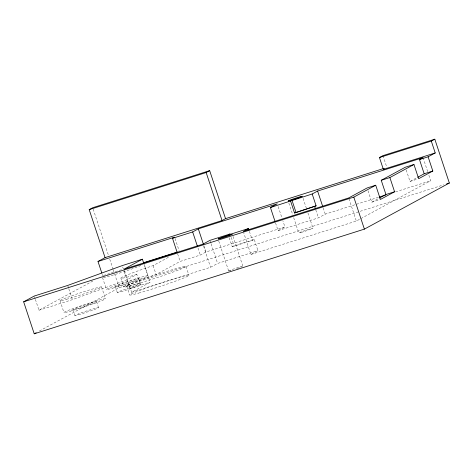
<?xml version="1.0" encoding="UTF-8"?>
<svg xmlns="http://www.w3.org/2000/svg" width="473" height="473" viewBox="0 0 473 473"><rect width="100%" height="100%" fill="white"/><g stroke="black" fill="none" stroke-linecap="round" stroke-linejoin="round"><path stroke-width="0.35" stroke-dasharray="2.37 1.77" d="M35.392 299.427L38.975 310.264L93.039 280.932M124.245 271.691L129.874 288.707L139.789 283.333L136.845 274.446L126.935 279.821L72.393 299.669L38.975 310.264M136.845 274.446A38.319 1.803 -18.3 0 1 121.939 277.332A38.319 1.803 -18.3 0 1 153.134 265.607L169.6 256.673M39.419 330.988L119.178 287.72L443.715 184.819M139.789 283.333A38.319 1.803 -18.3 0 1 124.884 286.224A38.319 1.803 -18.3 0 1 156.072 274.5L180.142 261.439L200.31 255.048L205.974 251.973L284.912 226.945L282.83 220.643M124.452 270.591L131.63 292.302L150.042 282.316L144.253 264.809M229.222 237.73L232.219 246.794L234.064 245.794L254.226 239.403L257.951 250.66L250.903 254.486L243.725 232.775M232.219 246.794L252.387 240.402L254.226 239.403M131.63 292.302L210.568 267.275L217.621 263.449L257.951 250.66M275.534 222.943L278.083 230.647L284.912 226.945M278.083 230.647L318.418 217.858L325.247 214.157L378.672 197.217M367.976 190.684L371.784 202.196L378.861 198.353M406.206 169.943L410.014 181.455L417.742 177.263M250.903 254.486L356.346 221.057L360.225 218.952M360.869 218.597L430.69 180.721L428.603 174.419M127.55 285.426L130.365 284.119A31.242 1.472 -18.3 0 1 180.302 267.476A31.242 1.472 -18.3 0 1 162.121 275.913A31.242 1.472 -18.3 0 1 127.55 285.426L128.136 287.2L130.95 285.899L130.365 284.119M103.398 275.475L123.086 269.232M410.014 181.455L417.328 179.137M395.54 191.867L430.69 180.721M371.784 202.196L379.76 199.665M129.874 288.707L150.042 282.316M423.045 157.615L427.675 171.622M382.959 155.641L386.879 167.489M348.932 198.642L356.346 221.057M323.16 207.854L325.247 214.157M315.787 209.911L318.418 217.858M303.087 198.341L306.309 208.079M307.917 212.951L312.978 228.252M288.849 203.053L292.763 214.878M293.686 217.663L298.747 232.964M278.195 206.636L281.902 217.84M249.389 231.338L252.387 240.402M232.994 236.364L242.886 266.275M231.297 237.428L234.064 245.794M218.757 241.076L228.648 270.988M210.207 241.041L210.899 243.14M211.135 243.843L217.621 263.449M203.893 245.67L205.974 251.973M203.621 246.262L210.568 267.275M197.992 248.041L200.31 255.048M186.019 266.47L188.958 275.363M175.075 238.528L179.107 250.72M177.659 253.918L180.142 261.439M153.134 265.607L156.072 274.5M144.265 264.59L147.954 275.747M139.056 278.692L141.019 284.616M122.678 266.955L123.352 268.983M126.699 286.106L129.637 294.998M120.917 278.053L123.855 286.94M93.181 209.113L108.595 255.722M109.748 259.198L112.97 268.936M113.201 269.634L114.348 273.11M114.578 273.808L119.178 287.72M115.329 286.543L117.286 292.474M102.251 274.34L102.694 275.694M102.511 277.639L106.431 289.494M101.553 286.94L105.473 298.794M96.575 301.739L98.538 307.663M67.911 286.124L68.585 288.158M68.81 288.832L72.393 299.669M72.848 309.59L74.805 315.521M60.03 300.686L63.95 312.535M34.494 296.719L35.168 298.753M228.932 270.994A7.497 0.355 -18.3 0 1 237.47 267.712A7.497 0.355 -18.3 0 1 240.905 267.198M239.456 267.736A7.497 0.355 -18.3 0 1 235.915 268.96M230.842 270.526A7.497 0.355 -18.3 0 1 229.677 270.834M140.924 265.519A21.87 1.029 -18.3 0 1 120.455 272.773A21.87 1.029 -18.3 0 1 103.327 277.651M120.94 291.705A12.499 0.591 -18.3 0 0 140.676 284.894A12.499 0.591 -18.3 0 0 125.842 289.044A12.499 0.591 -18.3 0 0 120.94 291.705M78.459 314.746A12.499 0.591 -18.3 0 0 98.195 307.935A12.499 0.591 -18.3 0 0 83.36 312.085A12.499 0.591 -18.3 0 0 78.459 314.746M300.934 232.503A7.497 0.355 -18.3 0 0 312.777 228.418A7.497 0.355 -18.3 0 0 303.879 230.907A7.497 0.355 -18.3 0 0 300.934 232.503M76.496 308.822A12.499 0.591 -18.3 0 0 96.232 302.011A12.499 0.591 -18.3 0 0 81.403 306.161A12.499 0.591 -18.3 0 0 76.496 308.822M118.977 285.775A12.499 0.591 -18.3 0 0 138.713 278.964A12.499 0.591 -18.3 0 0 123.885 283.114A12.499 0.591 -18.3 0 0 118.977 285.775M138.76 293.071A31.242 1.472 -18.3 0 0 188.106 276.043A31.242 1.472 -18.3 0 0 151.029 286.419A31.242 1.472 -18.3 0 0 138.76 293.071M112.816 288.146A21.87 1.029 -18.3 0 0 147.357 276.226A21.87 1.029 -18.3 0 0 121.401 283.487A21.87 1.029 -18.3 0 0 112.816 288.146M66.415 299.338A21.87 1.029 -18.3 0 0 100.956 287.418A21.87 1.029 -18.3 0 0 75 294.679A21.87 1.029 -18.3 0 0 66.415 299.338M70.335 311.193A21.87 1.029 -18.3 0 0 104.876 299.273A21.87 1.029 -18.3 0 0 78.92 306.534A21.87 1.029 -18.3 0 0 70.335 311.193"/><path stroke-width="0.71" d="M105.071 257.631L89.196 209.634L92.72 207.718L209.669 170.641L225.544 218.644L222.038 220.548L105.071 257.631L97.994 261.474L101.801 272.986M89.196 209.634L206.163 172.544L209.669 170.641M434.817 139.198L431.305 141.102L435.225 152.95L383.372 169.393L379.452 157.544L382.959 155.641L434.817 139.198L449.35 183.033L364.387 229.121L34.233 333.802L23.65 301.804L34.269 296.039L67.686 285.444L122.229 265.601L142.397 259.204L143.786 263.408M177.204 252.552L172.503 238.327L174.626 237.174L97.994 261.474M142.397 259.204L123.991 269.19L202.929 244.163L209.977 240.337L230.144 233.946L228.299 234.945L248.467 228.548L248.928 229.943M172.503 238.327L192.665 231.936L198.329 228.861L277.267 203.833L270.438 207.535L275.073 221.541M34.233 333.802L36.179 332.75M270.438 207.535L312.192 193.983L317.602 191.045L423.045 157.615L419.474 159.549L424.175 173.774L417.742 177.263M248.467 228.548L243.258 231.374L348.702 197.945L367.078 187.976L375.722 185.233L380.422 199.458L394.583 191.772L389.882 177.552L413.952 164.492L418.658 178.717L432.819 171.031L428.112 156.811L435.225 152.95M290.605 201.143L294.525 212.998L316.106 205.832L312.192 193.983M294.525 212.998L316.106 205.832M383.372 169.393L384.537 168.76M379.506 198.004L385.944 194.515L381.238 180.29L405.314 167.235L413.952 164.492M23.65 301.804L353.804 197.123L375.722 185.233M379.452 157.544L431.305 141.102M225.544 218.644L383.372 168.601M419.474 159.549L428.112 156.811M381.238 180.29L389.882 177.552M143.473 262.769L177.221 252.068M424.175 173.774L432.819 171.031M385.944 194.515L394.583 191.772M379.37 196.993L385.696 194.988M446.536 183.926L449.35 183.033M353.804 197.123L364.387 229.121M317.602 191.045L322.698 206.453M314.693 206.6L315.349 208.587M292.024 200.375L295.944 212.229M206.163 172.544L222.038 220.548M198.329 228.861L203.425 244.269M192.665 231.936L197.3 245.942M220.258 238.528A7.497 0.355 -18.3 0 0 232.101 234.442A7.497 0.355 -18.3 0 0 223.203 236.932A7.497 0.355 -18.3 0 0 220.258 238.528M290.351 200.505A7.497 0.355 -18.3 0 0 302.194 196.413A7.497 0.355 -18.3 0 0 293.295 198.908A7.497 0.355 -18.3 0 0 290.351 200.505"/></g></svg>
